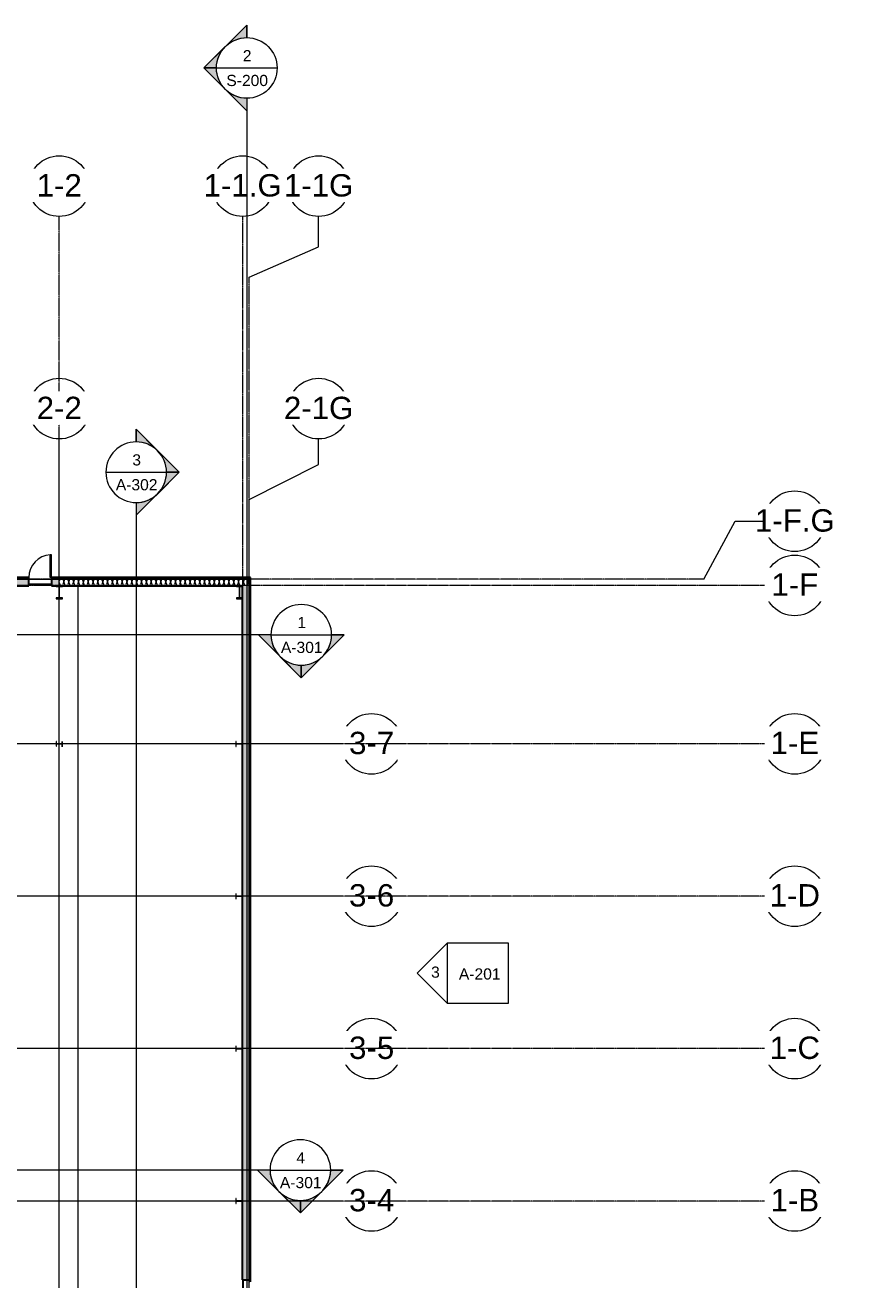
# Model space of a CAD drawing. Header units: inches. Extents: x 25557 to 33164, y -23509 to -20035.
# Drawn here: x 31859 to 33162, y -22234 to -20247 of the extents above; entities that cross this region are included whole.
import ezdxf

# ---------------------------------------------------------------- set-up
doc = ezdxf.new("R2010")
doc.units = ezdxf.units.IN
doc.header["$MEASUREMENT"] = 0
doc.linetypes.add('Grid Line 1_2_', pattern=[0.875, 0.5, -0.125, 0.125, -0.125])
for name, color, linetype, lineweight in [('A-DOOR', 31, 'Continuous', 9), ('A-FLOR', 192, 'Continuous', 9), ('A-GLAZ-CWMG', 51, 'Continuous', 9), ('A-WALL', 113, 'Continuous', 25), ('A-WALL-PATT', 111, 'Continuous', 25), ('C-BLDG-PADS', 91, 'Continuous', 9), ('C-TOPO', 7, 'Continuous', 9), ('G-ANNO-SYMB', 111, 'Continuous', 9), ('L-SITE-WALL', 31, 'Continuous', 9), ('S-BEAM', 12, 'Continuous', 9), ('S-COLS', 52, 'Continuous', 9), ('S-GRID', 1, 'Continuous', 9), ('S-GRID-IDEN', 1, 'Continuous', 9)]:
    doc.layers.add(name, color=color, linetype=linetype, lineweight=lineweight)
doc.styles.add('Arial', font='arial.ttf', dxfattribs={"height": 35.407186})
doc.styles.add('Arial_1', font='arial.ttf', dxfattribs={"height": 17.703593})
pattern_1 = [(161.57, (5933.279, 0.96), (-7.6802237, -0.0009796), [0, -54.643, 6.067, 0]), (18.43, (5931.359, 0.96), (-7.6802237, 0.0009796), [0, -54.643, 6.067, 0]), (108.43, (5933.279, 0.96), (3.8382953, -19.20136532), [18.211, -42.499]), (71.57, (5931.359, 0.96), (3.8382953, 19.20136532), [18.211, -42.499])]
pattern_2 = [(0, (5932.32, 0), (0, 24), []), (90, (5932.32, 0), (-24, 1e-15), [])]
pattern_3 = [(45, (5932.32, 0), (-19.00703, 19.00703), []), (45, (5932.32, 28.8), (-19.00703, 19.00703), [])]
pattern_4 = [(225, (32198.71, -22360.053), (19.00703, -19.00703), []), (225, (32198.71, -22388.853), (19.00703, -19.00703), [])]
pattern_5 = [(225, (31913.21, -22360.053), (19.00703, -19.00703), []), (225, (31913.21, -22388.853), (19.00703, -19.00703), [])]

# ---------------------------------------------------------------- blocks, each defined once
blk = doc.blocks.new('Struct_Sports Complex_2015_rvt-2-Overall Floor Plan')
at = {"layer": 'L-SITE-WALL', "color": 7}
for p, q in [((25932.8, -21124.3), (25968.8, -21124.3)), ((25968.8, -21132.3), (25932.8, -21132.3))]:
    blk.add_line(p, q, dxfattribs=at)
blk = doc.blocks.new('Rectangular Mullion - Profile_Polycarbonate_right-1166475-Overall Floor Plan')
at = {"layer": 'A-GLAZ-CWMG', "lineweight": 13}
for p, q in [((0, 1.141125), (-3.622, 1.141125)), ((-3.622, 1.141125), (-3.622, 0.787125)), ((-3.622, 0.787125), (-3.372, 0.787125)), ((-3.5595, 0.849625), (-3.5595, 1.078625)), ((-3.5595, 1.078625), (-0.0625, 1.078625)), ((-3.372, 0.849625), (-3.5595, 0.849625)), ((-3.372, 0.787125), (-3.372, 0.849625)), ((-0.0625, 1.078625), (-0.0625, -0.922375)), ((0, -0.984875), (0, 1.141125)), ((-2.7715, -0.859875), (-2.834, -0.859875)), ((-2.834, -0.859875), (-2.834, -0.984875)), ((-2.834, -0.984875), (0, -0.984875)), ((-2.7715, -0.922375), (-2.7715, -0.859875)), ((-0.0625, -0.922375), (-2.7715, -0.922375))]:
    blk.add_line(p, q, dxfattribs=at)
blk = doc.blocks.new('columns and girder2 - one-V36-Overall Floor Plan')
at = {"layer": 'S-BEAM'}
h = blk.add_hatch(dxfattribs=at)
h.set_pattern_fill('FP_37', color=256, style=0, pattern_type=2)
h.set_pattern_definition(pattern_4)
h.paths.add_polyline_path([(5, -0.5), (-5, -0.5), (-5, -2), (5, -2)], flags=0)
h.paths.add_polyline_path([(5, -20), (-5, -20), (-5, -21.5), (5, -21.5)], flags=0)
h.paths.add_polyline_path([(5, -1204.8), (-4.3, -1204.8), (-4.3, -1206.3), (5, -1206.3)], flags=0)
h.paths.add_polyline_path([(-4.3, -1224.3), (-4.3, -1225), (5, -1225), (5, -1224.3), (-3.5, -1224.3)], flags=0)
h = blk.add_hatch(dxfattribs=at)
h.set_pattern_fill('FP_37', color=256, style=0, pattern_type=2)
h.set_pattern_definition(pattern_4)
h.paths.add_polyline_path([(-0.6, -2), (-0.6, -20), (0.6, -20), (0.6, -2)], flags=0)
h.paths.add_polyline_path([(0.6, -1206.3), (-0.6, -1206.3), (-0.6, -1224.3), (0.6, -1224.3), (0.6, -1224.1)], flags=0)
at = {"layer": 'S-BEAM', "lineweight": 15}
for p, q in [((5, -0.5), (-5, -0.5)), ((-5, -2), (5, -2)), ((0.6, -2), (-0.6, -2)), ((-0.6, -2), (-0.6, -20)), ((0.6, -20), (0.6, -2)), ((5, -2), (5, -0.5)), ((5, -20), (-5, -20)), ((-5, -21.5), (5, -21.5)), ((-0.6, -20), (0.6, -20)), ((5, -21.5), (5, -20)), ((5, -1204.8), (-4.3, -1204.8)), ((-4.3, -1206.3), (5, -1206.3)), ((0.6, -1206.3), (-0.6, -1206.3)), ((-0.6, -1206.3), (-0.6, -1224.3)), ((0.6, -1224.3), (0.6, -1206.3)), ((5, -1206.3), (5, -1204.8)), ((5, -1224.3), (-4.3, -1224.3)), ((-0.6, -1224.3), (0.6, -1224.3)), ((5, -1225), (5, -1224.3))]:
    blk.add_line(p, q, dxfattribs=at)
blk = doc.blocks.new('columns and girder2 - one-V37-Overall Floor Plan')
at = {"layer": 'S-BEAM'}
h = blk.add_hatch(dxfattribs=at)
h.set_pattern_fill('FP_38', color=256, style=0, pattern_type=2)
h.set_pattern_definition(pattern_5)
h.paths.add_polyline_path([(5, -0.5), (-5, -0.5), (-5, -2), (5, -2)], flags=0)
h.paths.add_polyline_path([(-5, -20), (-5, -21.5), (5, -21.5), (5, -20)], flags=0)
h.paths.add_polyline_path([(5, -1204.8), (-5, -1204.8), (-5, -1206.3), (5, -1206.3)], flags=0)
h.paths.add_polyline_path([(-5, -1224.3), (-5, -1225), (5, -1225), (5, -1224.3), (-0.1, -1224.3)], flags=0)
h = blk.add_hatch(dxfattribs=at)
h.set_pattern_fill('FP_38', color=256, style=0, pattern_type=2)
h.set_pattern_definition(pattern_5)
h.paths.add_polyline_path([(-0.6, -2), (-0.6, -20), (0.6, -20), (0.6, -2)], flags=0)
h.paths.add_polyline_path([(-0.6, -1206.3), (-0.6, -1224.3), (0.6, -1224.3), (0.6, -1206.3)], flags=0)
at = {"layer": 'S-BEAM', "lineweight": 15}
for p, q in [((5, -0.5), (-5, -0.5)), ((-5, -0.5), (-5, -2)), ((-5, -2), (5, -2)), ((0.6, -2), (-0.6, -2)), ((-0.6, -2), (-0.6, -20)), ((0.6, -20), (0.6, -2)), ((5, -2), (5, -0.5)), ((5, -20), (-5, -20)), ((-5, -20), (-5, -21.5)), ((-5, -21.5), (5, -21.5)), ((-0.6, -20), (0.6, -20)), ((5, -21.5), (5, -20)), ((5, -1204.8), (-5, -1204.8)), ((-5, -1204.8), (-5, -1206.3)), ((-5, -1206.3), (5, -1206.3)), ((0.6, -1206.3), (-0.6, -1206.3)), ((-0.6, -1206.3), (-0.6, -1224.3)), ((0.6, -1224.3), (0.6, -1206.3)), ((5, -1206.3), (5, -1204.8)), ((5, -1224.3), (-5, -1224.3)), ((-5, -1224.3), (-5, -1225)), ((-0.6, -1224.3), (0.6, -1224.3)), ((5, -1225), (5, -1224.3))]:
    blk.add_line(p, q, dxfattribs=at)
blk = doc.blocks.new('Single-Flush - 36_ x 96_-1048073-Overall Floor Plan')
at = {"layer": 'A-DOOR', "lineweight": 13}
for p, q in [((16, 6.6), (16, 42.6)), ((18, 42.6), (16, 42.6)), ((18, 6.6), (18, 42.6)), ((18, 6.6), (16, 6.6))]:
    blk.add_line(p, q, dxfattribs=at)
at = {"layer": 'A-DOOR'}
blk.add_arc((18, 6.6), 36.1, 93.1789, 180, dxfattribs=at)
blk = doc.blocks.new('Girt_Z - 10_D-1118247-Overall Floor Plan')
at = {"layer": 'S-BEAM'}
for p, q in [((26271.4, -22369.6), (26271.4, -22233.7)), ((26272, -22233.7), (26272, -22369.6)), ((26272, -22233.7), (26272, -22369.6)), ((26281.4, -22350.1), (26281.4, -22233.7)), ((26272, -22369.6), (26271.4, -22369.6)), ((26273.4, -22369.6), (26272, -22369.6)), ((26272, -22369.6), (26272, -22369.6))]:
    blk.add_line(p, q, dxfattribs=at)
blk = doc.blocks.new('Grid - Grid Head - Circle-14747-Overall Floor Plan')
at = {"layer": 'S-GRID-IDEN'}
blk.add_circle((0, 0), 0.25, dxfattribs=at)
blk = doc.blocks.new('Section - Section Head - Filled-1526-Overall Floor Plan')
at = {"layer": 'G-ANNO-SYMB'}
h = blk.add_hatch(color=256, dxfattribs=at)
edge = h.paths.add_edge_path(flags=0)
edge.add_line((-0.427, 0.177), (-0.25, 0.354))
edge.add_line((-0.25, 0.354), (-0.25, 0.25))
edge.add_arc((-0.25, 0), 0.25, 90, 135)
h = blk.add_hatch(color=256, dxfattribs=at)
edge = h.paths.add_edge_path(flags=0)
edge.add_arc((-0.25, 0), 0.25, 45, 90)
edge.add_line((-0.25, 0.25), (-0.25, 0.354))
edge.add_line((-0.25, 0.354), (-0.073, 0.177))
h = blk.add_hatch(color=256, dxfattribs=at)
edge = h.paths.add_edge_path(flags=0)
edge.add_arc((-0.25, 0), 0.25, 137.9216, 180)
edge.add_line((-0.5, 0), (-0.604, 0))
edge.add_line((-0.604, 0), (-0.436, 0.168))
h = blk.add_hatch(color=256, dxfattribs=at)
edge = h.paths.add_edge_path(flags=0)
edge.add_line((-0.064, 0.168), (0.104, 0))
edge.add_line((0.104, 0), (0, 0))
edge.add_arc((-0.25, 0), 0.25, 0, 42.0784)
for p, q in [((-0.25, 0.354), (-0.604, 0)), ((-0.25, 0.354), (-0.427, 0.177)), ((-0.25, 0.354), (0.104, 0)), ((-0.25, 0.25), (-0.25, 0.354)), ((-0.073, 0.177), (-0.25, 0.354)), ((-0.25, 0.354), (-0.25, 0.25)), ((-0.436, 0.168), (-0.604, 0)), ((0.104, 0), (-0.064, 0.168)), ((-0.604, 0), (-0.5, 0)), ((0, 0), (0.104, 0)), ((-0.5, 0), (-0.604, 0)), ((0, 0), (0.104, 0))]:
    blk.add_line(p, q, dxfattribs=at)
for start, end in [(360, 180), (90, 135), (45, 90), (137.9216, 180), (0, 42.0784), (180, 360)]:
    blk.add_arc((-0.25, 0), 0.25, start, end, dxfattribs=at)
blk = doc.blocks.new('Elevation - Detail Number-93309-Overall Floor Plan')
at = {"layer": 'G-ANNO-SYMB'}
for p, q in [((-0.25, -0.25), (-0.25, 0.25)), ((-0.25, 0.25), (0.25, 0.25)), ((0.25, 0.25), (0.25, -0.25)), ((0.25, -0.25), (-0.25, -0.25))]:
    blk.add_line(p, q, dxfattribs=at)
blk = doc.blocks.new('Elevation - Detail Number-93036-Overall Floor Plan')
at = {"layer": 'G-ANNO-SYMB'}
for p, q in [((0, 0.25), (-0.25, 0)), ((0.25, 0), (0, 0.25)), ((-0.25, 0), (0.25, 0))]:
    blk.add_line(p, q, dxfattribs=at)

msp = doc.modelspace()

# ---------------------------------------------------------------- hatches: boundary and pattern name
at = {"layer": 'A-WALL-PATT', "lineweight": 9}
h = msp.add_hatch(dxfattribs=at)
h.set_pattern_fill('FP_22', color=256, style=0, pattern_type=2)
h.set_pattern_definition(pattern_2)
h.paths.add_polyline_path([(28713, -21124.3), (28715.7, -21124.3), (28715.7, -21123.3), (28713, -21123.3)], flags=0)
h.paths.add_polyline_path([(31913.3, -21124.3), (31913.3, -21123.3), (31901.1, -21123.3), (31901.1, -21124.3)], flags=0)
h.paths.add_polyline_path([(31743.3, -21124.3), (31865.1, -21124.3), (31865.1, -21123.3), (28969.8, -21123.3), (28969.8, -21124.3), (31190.4, -21124.3)], flags=0)
h.paths.add_polyline_path([(28723.7, -21124.3), (28777.1, -21124.3), (28777.1, -21123.3), (28723.7, -21123.3)], flags=0)
h.paths.add_polyline_path([(28861.8, -21124.3), (28861.8, -21123.3), (28849.1, -21123.3), (28849.1, -21124.3)], flags=0)
h = msp.add_hatch(dxfattribs=at)
h.set_pattern_fill('FP_20', color=256, style=0, pattern_type=2)
h.set_pattern_definition(pattern_1)
h.paths.add_polyline_path([(28978.6, -21134.3), (31865.1, -21134.3), (31865.1, -21124.3), (28969.8, -21124.3), (28969.8, -21134.3)], flags=0)
h.paths.add_polyline_path([(31913.3, -21134.3), (31913.3, -21124.3), (31901.1, -21124.3), (31901.1, -21134.3)], flags=0)
h.paths.add_polyline_path([(28719.4, -21134.3), (28777.1, -21134.3), (28777.1, -21124.3), (28713.7, -21124.3), (28713.7, -21134.3)], flags=0)
h.paths.add_polyline_path([(28849.1, -21134.3), (28861.8, -21134.3), (28861.8, -21124.3), (28849.1, -21124.3)], flags=0)
h = msp.add_hatch(dxfattribs=at)
h.set_pattern_fill('FP_22', color=256, style=0, pattern_type=2)
h.set_pattern_definition(pattern_2)
h.paths.add_polyline_path([(32214.7, -21124.3), (32214.7, -21123.3), (31913.3, -21123.3), (31913.3, -21124.3), (32213.7, -21124.3)], flags=0)
h = msp.add_hatch(dxfattribs=at)
h.set_pattern_fill('FP_20', color=256, style=0, pattern_type=2)
h.set_pattern_definition(pattern_1)
h.paths.add_polyline_path([(32203.7, -21134.3), (32213.7, -21134.3), (32213.7, -21124.3), (31913.3, -21124.3), (31913.3, -21134.3), (32192.6, -21134.3)], flags=0)
h = msp.add_hatch(dxfattribs=at)
h.set_pattern_fill('FP_20', color=256, style=0, pattern_type=2)
h.set_pattern_definition(pattern_1)
h.paths.add_polyline_path([(32213.7, -22233.7), (32213.7, -21134.3), (32203.7, -21134.3), (32203.7, -22233.7)], flags=0)
h = msp.add_hatch(dxfattribs=at)
h.set_pattern_fill('FP_22', color=256, style=0, pattern_type=2)
h.set_pattern_definition(pattern_2)
h.paths.add_polyline_path([(32214.7, -22233.7), (32214.7, -21124.3), (32213.7, -21124.3), (32213.7, -22233.7)], flags=0)
at = {"layer": 'S-COLS'}
h = msp.add_hatch(dxfattribs=at)
h.set_pattern_fill('FP_17', color=256, style=0, pattern_type=2)
h.set_pattern_definition(pattern_3)
h.paths.add_polyline_path([(31908.8, -21389), (31908.8, -21385.9), (31909, -21385.4), (31909.5, -21385.2), (31916.9, -21385.2), (31917.4, -21385.4), (31917.6, -21385.9), (31917.6, -21389), (31918.1, -21389), (31918.1, -21381.1), (31917.6, -21381.1), (31917.6, -21384.2), (31917.4, -21384.7), (31916.9, -21384.9), (31909.5, -21384.9), (31909, -21384.7), (31908.8, -21384.2), (31908.8, -21381.1), (31908.3, -21381.1), (31908.3, -21389)], flags=0)
h = msp.add_hatch(dxfattribs=at)
h.set_pattern_fill('FP_17', color=256, style=0, pattern_type=2)
h.set_pattern_definition(pattern_3)
h.paths.add_polyline_path([(32203.3, -21630.3), (32203.7, -21630.3), (32203.7, -21622.3), (32203.3, -21622.3), (32203.3, -21625.5), (32203.1, -21626), (32202.6, -21626.2), (32194.1, -21626.2), (32193.6, -21626), (32193.4, -21625.5), (32193.4, -21622.3), (32193, -21622.3), (32193, -21630.3), (32193.4, -21630.3), (32193.4, -21627.1), (32193.6, -21626.6), (32194.1, -21626.4), (32202.6, -21626.4), (32203.1, -21626.6), (32203.3, -21627.1)], flags=0)
h = msp.add_hatch(dxfattribs=at)
h.set_pattern_fill('FP_17', color=256, style=0, pattern_type=2)
h.set_pattern_definition(pattern_3)
h.paths.add_polyline_path([(32193, -21871.6), (32193.4, -21871.6), (32193.4, -21868.4), (32193.6, -21867.9), (32194.1, -21867.7), (32202.6, -21867.7), (32203.1, -21867.9), (32203.3, -21868.4), (32203.3, -21871.6), (32203.7, -21871.6), (32203.7, -21863.6), (32203.3, -21863.6), (32203.3, -21866.7), (32203.1, -21867.2), (32202.6, -21867.4), (32194.1, -21867.4), (32193.6, -21867.2), (32193.4, -21866.7), (32193.4, -21863.6), (32193, -21863.6)], flags=0)

# ---------------------------------------------------------------- linework, layer by layer
at = {"layer": 'A-FLOR'}
for p, q in [((31901.1, -21133.8), (31865.1, -21133.8)), ((31943, -22266.1), (31943, -21135.1))]:
    msp.add_line(p, q, dxfattribs=at)
at = {"layer": 'A-WALL', "lineweight": 9}
for p, q in [((28969.8, -21123.3), (31865.1, -21123.3)), ((28969.8, -21124.3), (31865.1, -21124.3)), ((28969.8, -21134.3), (31865.1, -21134.3)), ((31901.1, -21123.3), (32214.7, -21123.3)), ((31901.1, -21124.3), (32213.7, -21124.3)), ((31901.1, -21134.3), (32203.7, -21134.3)), ((32203.7, -22233.7), (32203.7, -21134.3)), ((32213.7, -22233.7), (32213.7, -21124.3)), ((32214.7, -22233.7), (32214.7, -21123.3))]:
    msp.add_line(p, q, dxfattribs=at)
at = {"layer": 'C-BLDG-PADS'}
msp.add_line((31901.1, -21132.3), (31865.1, -21132.3), dxfattribs=at)
at = {"layer": 'C-TOPO'}
msp.add_line((31865.1, -21132.3), (31901.1, -21132.3), dxfattribs=at)
at = {"layer": 'G-ANNO-SYMB'}
for p, q in [((32162.2, -20315.1), (32258.2, -20315.1)), ((31987.1, -20955.1), (32083.1, -20955.1)), ((32035.1, -21003.1), (32035.1, -22908.8)), ((32248.5, -21212.5), (27937.8, -21212.5)), ((32248.5, -21212.5), (32344.5, -21212.5)), ((32247, -22059.8), (27936.2, -22059.8)), ((32247, -22059.8), (32343, -22059.8))]:
    msp.add_line(p, q, dxfattribs=at)
at = {"layer": 'L-SITE-WALL', "lineweight": 25}
for p, q in [((31865.1, -21121.8), (28969.8, -21121.8)), ((28969.8, -21135.1), (31865.1, -21135.1)), ((31865.1, -21135.1), (31865.1, -21121.8)), ((31901.1, -21121.8), (31901.1, -21135.1)), ((32216.2, -21121.8), (31901.1, -21121.8)), ((31901.1, -21135.1), (32203, -21135.1)), ((32203, -21135.1), (32203, -22233.7)), ((32216.2, -22233.7), (32216.2, -21121.8)), ((32203, -22233.7), (32216.2, -22233.7))]:
    msp.add_line(p, q, dxfattribs=at)
at = {"layer": 'S-BEAM'}
msp.add_line((32203.7, -22369.6), (32203.7, -22233.7), dxfattribs=at)
at = {"layer": 'S-COLS', "lineweight": 15}
for p, q in [((31908.8, -21381.1), (31908.3, -21381.1)), ((31908.3, -21381.1), (31908.3, -21389)), ((31908.3, -21389), (31908.8, -21389)), ((31908.8, -21384.2), (31908.8, -21381.1)), ((31908.8, -21389), (31908.8, -21385.9)), ((31916.9, -21384.9), (31909.5, -21384.9)), ((31909.5, -21385.2), (31916.9, -21385.2)), ((31918.1, -21381.1), (31917.6, -21381.1)), ((31917.6, -21381.1), (31917.6, -21384.2)), ((31917.6, -21385.9), (31917.6, -21389)), ((31917.6, -21389), (31918.1, -21389)), ((31918.1, -21389), (31918.1, -21381.1)), ((32193.4, -21381.1), (32193, -21381.1)), ((32193, -21381.1), (32193, -21389.1)), ((32193, -21389.1), (32193.4, -21389.1)), ((32193.4, -21384.2), (32193.4, -21381.1)), ((32193.4, -21389.1), (32193.4, -21385.9)), ((32202.6, -21384.9), (32194.1, -21384.9)), ((32194.1, -21385.2), (32202.6, -21385.2)), ((32203.7, -21381.1), (32203.3, -21381.1)), ((32203.3, -21381.1), (32203.3, -21384.2)), ((32203.3, -21385.9), (32203.3, -21389.1)), ((32203.3, -21389.1), (32203.7, -21389.1)), ((32203.7, -21389.1), (32203.7, -21381.1)), ((32193.4, -21622.3), (32193, -21622.3)), ((32193, -21622.3), (32193, -21630.3)), ((32193, -21630.3), (32193.4, -21630.3)), ((32193.4, -21625.5), (32193.4, -21622.3)), ((32193.4, -21630.3), (32193.4, -21627.1)), ((32202.6, -21626.2), (32194.1, -21626.2)), ((32194.1, -21626.4), (32202.6, -21626.4)), ((32203.7, -21622.3), (32203.3, -21622.3)), ((32203.3, -21622.3), (32203.3, -21625.5)), ((32203.3, -21627.1), (32203.3, -21630.3)), ((32203.3, -21630.3), (32203.7, -21630.3)), ((32203.7, -21630.3), (32203.7, -21622.3)), ((32193.4, -21863.6), (32193, -21863.6)), ((32193, -21863.6), (32193, -21871.6)), ((32193.4, -21866.7), (32193.4, -21863.6)), ((32193.4, -21871.6), (32193.4, -21868.4)), ((32202.6, -21867.4), (32194.1, -21867.4)), ((32194.1, -21867.7), (32202.6, -21867.7)), ((32203.7, -21863.6), (32203.3, -21863.6)), ((32203.3, -21863.6), (32203.3, -21866.7)), ((32203.3, -21868.4), (32203.3, -21871.6)), ((32203.7, -21871.6), (32203.7, -21863.6)), ((32193, -21871.6), (32193.4, -21871.6)), ((32203.3, -21871.6), (32203.7, -21871.6)), ((32193.4, -22104.8), (32193, -22104.8)), ((32193, -22104.8), (32193, -22112.8)), ((32193.4, -22108), (32193.4, -22104.8)), ((32193.4, -22112.8), (32193.4, -22109.6)), ((32202.6, -22108.7), (32194.1, -22108.7)), ((32194.1, -22108.9), (32202.6, -22108.9)), ((32203.7, -22104.8), (32203.3, -22104.8)), ((32203.3, -22104.8), (32203.3, -22108)), ((32203.3, -22109.6), (32203.3, -22112.8)), ((32203.7, -22112.8), (32203.7, -22104.8)), ((32193, -22112.8), (32193.4, -22112.8)), ((32203.3, -22112.8), (32203.7, -22112.8))]:
    msp.add_line(p, q, dxfattribs=at)
for centre, start, end in [((31909.5, -21384.2), 180, 270), ((31909.5, -21385.9), 90, 180), ((31916.9, -21384.2), 270, 0), ((31916.9, -21385.9), 0, 90), ((32194.1, -21384.2), 180, 270), ((32194.1, -21385.9), 90, 180), ((32202.6, -21384.2), 270, 0), ((32202.6, -21385.9), 0, 90), ((32194.1, -21625.5), 180, 270), ((32194.1, -21627.1), 90, 180), ((32202.6, -21625.5), 270, 0), ((32202.6, -21627.1), 0, 90), ((32194.1, -21866.7), 180, 270), ((32194.1, -21868.4), 90, 180), ((32202.6, -21866.7), 270, 0), ((32202.6, -21868.4), 0, 90), ((32194.1, -22108), 180, 270), ((32194.1, -22109.6), 90, 180), ((32202.6, -22108), 270, 0), ((32202.6, -22109.6), 0, 90)]:
    msp.add_arc(centre, 0.691, start, end, dxfattribs=at)
at = {"layer": 'S-GRID', "linetype": 'Grid Line 1_2_'}
for p, q in [((31913.2, -23095.8), (31913.2, -20550.1)), ((32203.7, -22389.6), (32203.7, -20550.1)), ((32213.7, -22999.8), (32213.7, -20646.1)), ((31913.2, -23413.2), (31913.2, -20902.4)), ((32213.7, -23317.2), (32213.7, -20998.4)), ((32933.8, -21124.3), (28680.3, -21124.3))]:
    msp.add_line(p, q, dxfattribs=at)
at = {"layer": 'S-GRID'}
for p, q in [((32323.9, -20598.1), (32323.9, -20550.1)), ((32213.7, -20646.1), (32323.9, -20598.1)), ((32323.9, -20943.1), (32323.9, -20902.4)), ((32213.7, -20998.4), (32323.9, -20943.1)), ((32933.8, -21124.3), (32983.5, -21032.7))]:
    msp.add_line(p, q, dxfattribs=at)

# ---------------------------------------------------------------- block references
at = {"lineweight": 5}
msp.add_blockref('Struct_Sports Complex_2015_rvt-2-Overall Floor Plan', (5932.3, 0), dxfattribs=at)
at = {"layer": 'A-DOOR'}
msp.add_blockref('Single-Flush - 36_ x 96_-1048073-Overall Floor Plan', (31883.1, -21128.4), dxfattribs=at)
at = {"layer": 'A-GLAZ-CWMG', "rotation": 90.00000000000422}
msp.add_blockref('Rectangular Mullion - Profile_Polycarbonate_right-1166475-Overall Floor Plan', (32215.1, -22233.7), dxfattribs=at)
at = {"layer": 'G-ANNO-SYMB', "extrusion": (0, 0, -1), "xscale": 191.9999999999999, "yscale": 191.9999999999999, "zscale": 191.9999999999999, "rotation": 270.0000000000003}
msp.add_blockref('Section - Section Head - Filled-1526-Overall Floor Plan', (-32210.2, -20363.1), dxfattribs=at)
at = {"layer": 'G-ANNO-SYMB', "xscale": 191.9999999999999, "yscale": 191.9999999999999, "zscale": 191.9999999999999}
for p, rotation in [((32035.1, -21003.1), 269.9999999999996), ((32248.5, -21212.5), 180)]:
    msp.add_blockref('Section - Section Head - Filled-1526-Overall Floor Plan', p, dxfattribs=dict(at, rotation=rotation))
msp.add_blockref('Elevation - Detail Number-93309-Overall Floor Plan', (32575.8, -21748.2), dxfattribs=at)
at = {"layer": 'S-BEAM', "rotation": 180}
for name, p in [('columns and girder2 - one-V37-Overall Floor Plan', (31913.2, -22360.1)), ('columns and girder2 - one-V36-Overall Floor Plan', (32198.7, -22360.1))]:
    msp.add_blockref(name, p, dxfattribs=at)
at = {"layer": 'S-BEAM'}
msp.add_blockref('Girt_Z - 10_D-1118247-Overall Floor Plan', (5932.3, 0), dxfattribs=at)
at = {"layer": 'S-GRID-IDEN', "xscale": 191.9999999999999, "yscale": 191.9999999999999, "zscale": 191.9999999999999}
for p in [(31913.2, -20502.1), (32323.9, -20502.1), (31913.2, -20854.4), (32323.9, -20854.4)]:
    msp.add_blockref('Grid - Grid Head - Circle-14747-Overall Floor Plan', p, dxfattribs=at)
for p, rotation in [((33077.8, -21032.7), 89.99999999999982), ((33077.8, -21134.3), 89.99999999999982), ((32407.7, -21385.1), 89.99999999999984), ((33077.8, -21385.1), 89.99999999999984), ((32407.7, -21626.3), 89.99999999999984), ((33077.8, -21626.3), 89.99999999999984), ((32407.7, -21867.6), 89.99999999999984), ((33077.8, -21867.6), 89.99999999999984), ((32407.7, -22108.8), 89.99999999999984), ((33077.8, -22108.8), 89.99999999999984)]:
    msp.add_blockref('Grid - Grid Head - Circle-14747-Overall Floor Plan', p, dxfattribs=dict(at, rotation=rotation))

# ---------------------------------------------------------------- texts
at = {"layer": 'G-ANNO-SYMB', "char_height": 17.7, "attachment_point": 2, "line_spacing_factor": 0.938532, "style": 'Arial_1'}
for s, insert, width in [('2', (32210.8, -20286.8), 16.416), ('S-200', (32210.8, -20326), 78.624), ('3', (32035.8, -20926.7), 16.416), ('A-302', (32035.8, -20966), 78.624), ('1', (32297.2, -21184.2), 16.416), ('A-301', (32297.2, -21223.5), 78.624), ('4', (32295.6, -22031.5), 16.416), ('A-301', (32295.6, -22070.8), 78.624)]:
    msp.add_mtext(s, dxfattribs=dict(at, insert=insert, width=width))

# ---------------------------------------------------------------- next in the draw order: texts
at = {"layer": 'G-ANNO-SYMB', "insert": (32579, -21740.5), "char_height": 17.7, "width": 78.624, "attachment_point": 2, "line_spacing_factor": 0.938532, "style": 'Arial_1', "bg_fill": 3, "box_fill_scale": 1.25, "bg_fill_color": 0, "bg_fill_transparency": 0}
msp.add_mtext('A-201', dxfattribs=at)
at = {"layer": 'S-GRID-IDEN', "char_height": 35.41, "attachment_point": 2, "line_spacing_factor": 0.938532, "style": 'Arial', "bg_fill": 3, "box_fill_scale": 1.25, "bg_fill_color": 0, "bg_fill_transparency": 0}
for s, insert, width in [('1-2', (31913.2, -20483.2), 85.104), ('1-1G', (32323.9, -20483.2), 130.896), ('2-2', (31913.2, -20835.6), 85.104), ('2-1G', (32323.9, -20835.6), 130.896), ('1-F.G', (33078, -21013.7), 150.336), ('1-F', (33078, -21115.2), 88.128), ('3-7', (32407.9, -21366), 85.104), ('1-E', (33078, -21366), 91.584), ('3-6', (32407.9, -21607.2), 85.104), ('1-D', (33078, -21607.2), 94.608), ('3-5', (32407.9, -21848.5), 85.104), ('1-C', (33078, -21848.5), 94.608), ('3-4', (32407.9, -22089.7), 85.104), ('1-B', (33078, -22089.7), 91.584)]:
    msp.add_mtext(s, dxfattribs=dict(at, insert=insert, width=width))

# ---------------------------------------------------------------- next in the draw order: linework, layer by layer
at = {"layer": 'S-GRID'}
msp.add_line((32983.5, -21032.7), (33029.8, -21032.7), dxfattribs=at)
at = {"layer": 'S-GRID', "linetype": 'Grid Line 1_2_'}
for p, q in [((33029.8, -21134.3), (28680.3, -21134.3)), ((32359.7, -21385.1), (27403.7, -21385.1)), ((33029.8, -21385.1), (27860.3, -21385.1)), ((32359.7, -21626.3), (27403.7, -21626.3)), ((33029.8, -21626.3), (27860.3, -21626.3)), ((32359.7, -21867.6), (27403.7, -21867.6)), ((33029.8, -21867.6), (27860.3, -21867.6)), ((32359.7, -22108.8), (27403.7, -22108.8)), ((33029.8, -22108.8), (27860.3, -22108.8))]:
    msp.add_line(p, q, dxfattribs=at)

# ---------------------------------------------------------------- next in the draw order: block references
at = {"layer": 'G-ANNO-SYMB', "xscale": 191.9999999999999, "yscale": 191.9999999999999, "zscale": 191.9999999999999}
for name, p, rotation in [('Elevation - Detail Number-93036-Overall Floor Plan', (32527.8, -21748.2), 90), ('Section - Section Head - Filled-1526-Overall Floor Plan', (32247, -22059.8), 180)]:
    msp.add_blockref(name, p, dxfattribs=dict(at, rotation=rotation))
at = {"layer": 'S-GRID-IDEN', "xscale": 191.9999999999999, "yscale": 191.9999999999999, "zscale": 191.9999999999999}
msp.add_blockref('Grid - Grid Head - Circle-14747-Overall Floor Plan', (32203.7, -20502.1), dxfattribs=at)

# ---------------------------------------------------------------- next in the draw order: texts
at = {"layer": 'G-ANNO-SYMB', "insert": (32508.9, -21737.6), "char_height": 17.7, "width": 16.416, "attachment_point": 2, "line_spacing_factor": 0.938532, "style": 'Arial_1', "bg_fill": 3, "box_fill_scale": 1.25, "bg_fill_color": 0, "bg_fill_transparency": 0}
msp.add_mtext('3', dxfattribs=at)
at = {"layer": 'S-GRID-IDEN', "insert": (32203.7, -20483.2), "char_height": 35.41, "width": 147.312, "attachment_point": 2, "line_spacing_factor": 0.938532, "style": 'Arial', "bg_fill": 3, "box_fill_scale": 1.25, "bg_fill_color": 0, "bg_fill_transparency": 0}
msp.add_mtext('1-1.G', dxfattribs=at)

# ---------------------------------------------------------------- next in the draw order: linework, layer by layer
at = {"layer": 'G-ANNO-SYMB'}
msp.add_line((32210.2, -20363.1), (32210.2, -23225.9), dxfattribs=at)

doc.saveas('drawing.dxf')
